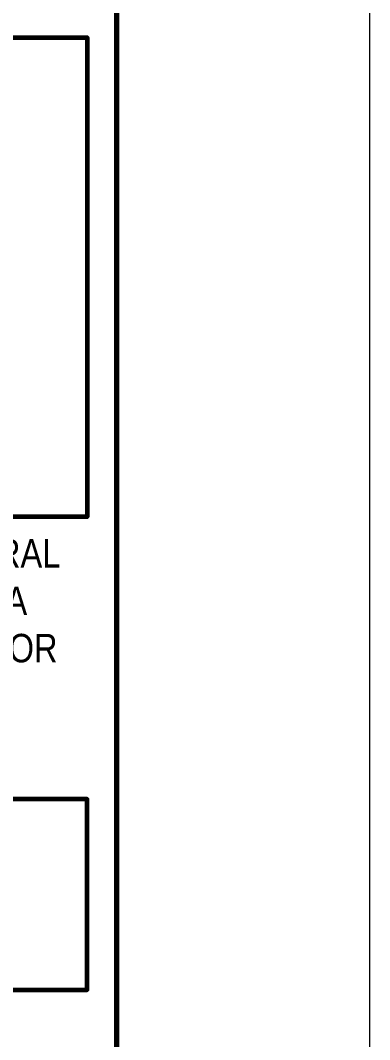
# Model space of a CAD drawing. Header units: inches. Extents: x 140 to 978, y -82 to 38.
# Drawn here: x 665.36 to 667.43, y -61.94 to -55.88 of the extents above; entities that cross this region are included whole.
import ezdxf

# ---------------------------------------------------------------- set-up
doc = ezdxf.new("R2010")
doc.units = ezdxf.units.IN
doc.header["$MEASUREMENT"] = 0
doc.layers.add('UNSAAC- ROTULO', color=7, linetype='Continuous', lineweight=60)
doc.layers.add('UNSAAC-TEXTOS ROTULO', color=7, linetype='Continuous', lineweight=15)
doc.styles.get("Standard").update_dxf_attribs({"font": 'arial.ttf'})

msp = doc.modelspace()

# ---------------------------------------------------------------- linework, layer by layer
at = {"layer": 'UNSAAC- ROTULO', "color": 5, "lineweight": 0, "flags": 128}
msp.add_lwpolyline([(602.9288, -27.2257), (667.4288, -27.2257), (667.4288, -72.9757), (602.9288, -72.9757)], close=True, dxfattribs=at)
at = {"layer": 'UNSAAC- ROTULO', "lineweight": 70, "flags": 128}
msp.add_lwpolyline([(604.4288, -28.276), (665.9288, -28.276), (665.9288, -71.026), (604.4288, -71.026)], close=True, dxfattribs=at)
at = {"layer": 'UNSAAC- ROTULO'}
for points in [[(661.2053, -55.9857), (665.7536, -55.9857), (665.7536, -58.832), (661.2053, -58.832)], [(661.2053, -61.6404), (665.7536, -61.6404), (665.7536, -60.5073), (661.2053, -60.5073)]]:
    msp.add_lwpolyline(points, close=True, dxfattribs=at)

# ---------------------------------------------------------------- texts
at = {"layer": 'UNSAAC-TEXTOS ROTULO', "insert": (661.4167, -58.9643), "char_height": 0.16875, "width": 4.200794, "attachment_point": 1}
msp.add_mtext('\\pi0.043224;{\\fArial Narrow|b0|i0|c0|p34;LEVANTAMIENTO TOPOGRÁFICO INTEGRAL \\P\\pi0.23292;DEL ESTADO ACTUAL A DETALLE DE LA \\P\\pi0.059857;INFRAESTRUCTURA INTERIOR Y EXTERIOR \\P\\pi0.50729;DE LA CIUDAD UNIVERSITARIA DE \\P\\pi1.2044;PERAYOC-UNSAAC}', dxfattribs=at)

doc.saveas('drawing.dxf')
